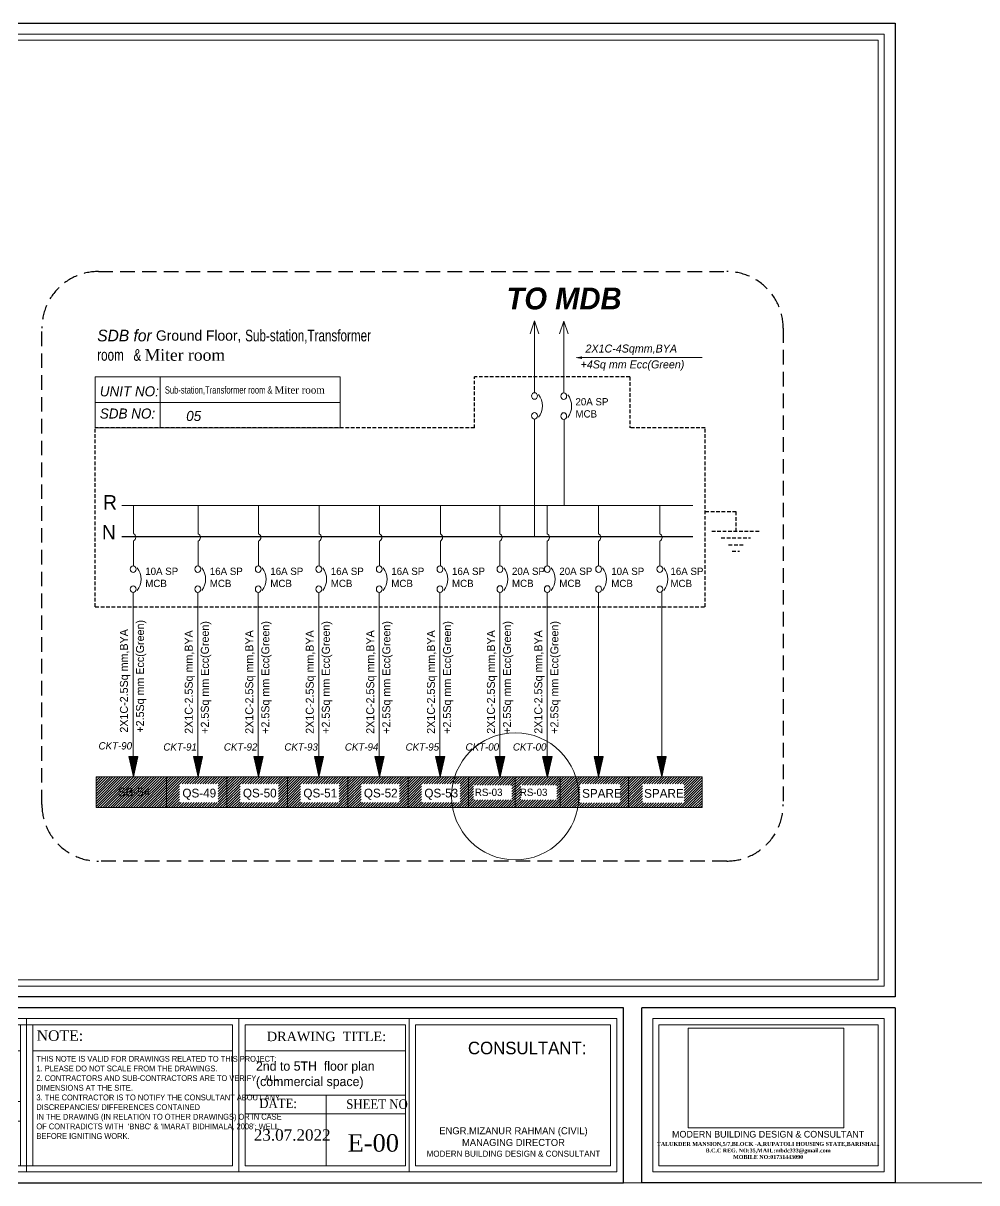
# Model space of a CAD drawing. Header units: inches. Extents: x 109699 to 44449955, y -10987 to 15824140.
# Drawn here: x 208857 to 209513, y -4569 to -3772 of the extents above; entities that cross this region are included whole.
import ezdxf

# ---------------------------------------------------------------- set-up
doc = ezdxf.new("R2010")
doc.units = ezdxf.units.IN
doc.header["$LTSCALE"] = 5
doc.header["$MEASUREMENT"] = 0
doc.linetypes.add('DASHED', pattern=[0.75, 0.5, -0.25])
doc.linetypes.add('DASHED2', pattern=[0.375, 0.25, -0.125])
doc.layers.get('0').update_dxf_attribs({"color": 123})
doc.layers.get('Defpoints').update_dxf_attribs({"lineweight": 5})
for name, color, linetype, lineweight in [('@NORMAL', 7, 'Continuous', 5), ('CKT-TEXT', 6, 'Continuous', 9), ('E-BOX', 20, 'Continuous', 30), ('E-BUSBER-B', 21, 'Continuous', 18), ('E-BUSBER-N', 131, 'Continuous', 18), ('E-CKT-CABLE', 116, 'Continuous', 18), ('E-CKT-TEXT', 135, 'Continuous', 18), ('E-CKT-TEXT-2', 7, 'Continuous', 9), ('E-MCCB', 5, 'Continuous', 13), ('E-QS-Socket-15A', 1, 'Continuous', 9), ('E-RS', 12, 'Continuous', 30), ('E-SB-Switch-Board', 106, 'Continuous', 18), ('H', 252, 'Continuous', 9), ('leter', 140, 'Continuous', 13), ('Text', 7, 'Continuous', 0), ('WALL-1', 8, 'Continuous', 9)]:
    doc.layers.add(name, color=color, linetype=linetype, lineweight=lineweight)
doc.layers.add('T', color=8, linetype='Continuous')
doc.styles.add('box text', font='arial.ttf')
doc.styles.add('RomanS', font='romans.shx')
doc.styles.add('SH-T2', font='times.ttf')
doc.styles.get("Standard").update_dxf_attribs({"font": 'times.ttf'})
doc.styles.add('TAVE2', font='ROM_____.PFB')
picture_1 = doc.add_image_def('image1.png', size_in_pixel=(745, 477))

# ---------------------------------------------------------------- blocks, each defined once
blk = doc.blocks.new('zxczxczxcz')
at = {"layer": '@NORMAL'}
for points in [[(177327.5, -15450.1), (175295.2, -15450.1), (175295.2, -14276.8), (177327.5, -14276.8)], [(177319.9, -15442.5), (175302.8, -15442.5), (175302.8, -14284.5), (177319.9, -14284.5)]]:
    blk.add_lwpolyline(points, close=True, dxfattribs=at)
at = {"layer": 'Text', "lineweight": 30}
for p, q in [((177028.8, -15692.6), (177028.8, -15476.8)), ((177340.9, -15476.8), (177028.8, -15476.8)), ((177340.9, -15476.8), (177340.9, -15692.6)), ((177340.9, -15692.6), (177028.8, -15692.6))]:
    blk.add_line(p, q, dxfattribs=at)
at = {"layer": 'Text'}
for p, q in [((177340.9, -15692.6), (177340.9, -15476.8)), ((177340.9, -15692.6), (177340.9, -15476.8)), ((176008.4, -15679.2), (176008.4, -15490.2)), ((176270.1, -15490.2), (176270.1, -15679.2)), ((176531.8, -15490.2), (176531.8, -15679.2)), ((176742, -15490.2), (176997.7, -15490.2)), ((176742, -15679.2), (176742, -15490.2)), ((176997.7, -15490.2), (176997.7, -15679.2)), ((177042.2, -15490.2), (177327.5, -15490.2)), ((177042.2, -15679.2), (177042.2, -15490.2)), ((177327.5, -15490.2), (177327.5, -15679.2)), ((175700.4, -15497.8), (175700.4, -15671.6)), ((175709, -15497.8), (176001.6, -15497.8)), ((175709, -15497.8), (175709, -15671.6)), ((176001.6, -15497.8), (176001.6, -15671.6)), ((176001.6, -15671.6), (176001.6, -15497.8)), ((176016.1, -15671.6), (176016.1, -15497.8)), ((176262.5, -15497.8), (176262.5, -15671.6)), ((176277.8, -15497.8), (176277.8, -15671.6)), ((176524.2, -15497.8), (176524.2, -15671.6)), ((176539.5, -15497.8), (176539.5, -15671.6)), ((176749.6, -15497.8), (176990.1, -15497.8)), ((176749.6, -15671.6), (176749.6, -15497.8)), ((176990.1, -15497.8), (176990.1, -15671.6)), ((177049.8, -15497.8), (177319.9, -15497.8)), ((177049.8, -15671.6), (177049.8, -15497.8)), ((177319.9, -15497.8), (177319.9, -15671.6)), ((175349, -15529.9), (175700.4, -15529.9)), ((175709, -15529.9), (176001.6, -15529.9)), ((176016.1, -15529.9), (176262.5, -15529.9)), ((176277.8, -15529.9), (176524.2, -15529.9)), ((176539.5, -15529.9), (176737.2, -15529.9)), ((176539.5, -15584.7), (176737.2, -15584.7)), ((176639.5, -15584.7), (176639.5, -15671.6)), ((176016.1, -15592.4), (176262.5, -15592.4)), ((176016.1, -15616.8), (176262.5, -15616.8)), ((176539.5, -15607.6), (176737.2, -15607.6)), ((176990.1, -15671.6), (176749.6, -15671.6)), ((177319.9, -15671.6), (177049.8, -15671.6)), ((176997.7, -15679.2), (176742, -15679.2)), ((177327.5, -15679.2), (177042.2, -15679.2))]:
    blk.add_line(p, q, dxfattribs=at)
at = {"layer": 'Text', "lineweight": 30}
blk.add_lwpolyline([(177005.9, -15476.8), (175281.8, -15476.8), (175281.8, -15692.6), (177005.9, -15692.6)], close=True, dxfattribs=at)
at = {"layer": 'Text'}
blk.add_lwpolyline([(176997.7, -15490.2), (175295.2, -15490.2), (175295.2, -15679.2), (176997.7, -15679.2)], close=True, dxfattribs=at)
for points in [[(175700.4, -15497.8), (175349, -15497.8), (175349, -15671.6), (175700.4, -15671.6)], [(176001.6, -15497.8), (175709, -15497.8)], [(176524.2, -15497.8), (176016.1, -15497.8)], [(176539.5, -15671.6), (176737.2, -15671.6), (176737.2, -15497.8), (176539.5, -15497.8)], [(175709, -15671.6), (176001.6, -15671.6)], [(176016.1, -15671.6), (176524.2, -15671.6)]]:
    blk.add_lwpolyline(points, dxfattribs=at)
at = {"layer": 'WALL-1', "lineweight": 30}
blk.add_line((177340.9, -14263.5), (177340.9, -15463.5), dxfattribs=at)
blk.add_lwpolyline([(177340.9, -15463.5), (175281.8, -15463.5), (175281.8, -14263.5), (177340.9, -14263.5)], close=True, dxfattribs=at)
at = {"layer": 'leter', "insert": (177184.4, -15628.6), "char_height": 3.9766, "width": 400.68, "attachment_point": 2}
blk.add_mtext('{\\fFranklin Gothic Medium|b0|i0|c0|p34;\\H2.066x;\\C5;MODERN BUILDING DESIGN & CONSULTANT\\H1.2x; \\C256; \\P\\fTimes New Roman|b1|i0|c0|p18;\\H0.4899x;\\C7;TALUKDER MANSION,5/7,BLOCK -A,RUPATOLI HOUSING STATE,BARISHAL.\\PB.C.C REG. NO:35,MAIL:mbdc333@gmail.com\\PMOBILE NO:01731443090\\P\\fFranklin Gothic Medium|b0|i0|c0|p34;\\H0.8231x;\\C256;                             }', dxfattribs=at)
at = {"layer": 'Text'}
for s, insert, char_height, width, attachment_point in [("{\\C1;ARCHITECT'S NAME & SIGNATURE:}", (176020.9, -15504.7, 29.8), 11.609, 235.441, 1), ('{\\C1;NOTE:}', (176282.6, -15504.7, 29.8), 12.899, 235.441, 1), ('{\\fFranklin Gothic Medium Cond|b0|i0|c0|p34;\\C1;PROJECT:}', (175357.8, -15510.9, 91), 15.338, 414.227, 1), ('{\\fFranklin Gothic Medium|b0|i0|c0|p34;\\C1;OWNER:}', (175717.8, -15506.8), 15.338, 414.227, 1), ('{\\C1;DRAWING  TITLE:}', (176566.4, -15506.4, -14.9), 11.609, 235.441, 1), ('{\\fFranklin Gothic Medium|b0|i0|c0|p34;\\C1;CONSULTANT:}', (176814.3, -15518.7, 279.5), 15.479, 414.227, 1), ('\\pt35.29515;{\\fCentury Gothic|b1|i0|c0|p34;PROPOSED 10 STORIED MIXED USE BUILDING FOR \\PMD.MIJANUR RAHAMAN GONG,\\PS/O:LATE.MOTIUR RAHMAN, \\PMOUZA:BAGURA ALEKANDA,J.L NO.:50,\\PKHATIAN NO.:24703,PLOT NO.:1156,\\PWARD NO.:20,LECHUSHAH SARAK,\\P\\pt67.08058;COLLEGE ROAD, \\PB.C.C , BARISHAL }', (175356.2, -15535.4), 9.808, 458.165, 1), ('{\\fArial Narrow|b1|i0|c0|p34;Md. Amirul Arifin\\P\\fArial Narrow|b0|i0|c0|p34;\\H0.7794x;Architect\\PIAB & Rajuk Reg. No: A-273\\fCentury Gothic|b0|i0|c0|p34;\\L\\P\\H1.283x;\\l \\P\\fFranklin Gothic Medium|b0|i0|c0|p34; \\fFranklin Gothic Book|b0|i0|c0|p34;\\H0.6173x;  \\fFranklin Gothic Medium|b0|i0|c0|p34;\\H1.62x; \\fFranklin Gothic Book|b0|i0|c0|p34;\\H0.6173x; \\fFranklin Gothic Medium|b0|i0|c0|p34;\\H1.62x;                                                                                       }', (176140.3, -15537.7), 12.7553, 248.971, 2), ('\\pi-34.83833,l34.83833,t34.83833;{\\W0.9;\\C1;DATE:}', (176557, -15588.9, -14.9), 11.609, 235.441, 1), ('\\pi-34.83833,l34.83833,t34.83833;{\\W0.9;\\C1;SHEET NO}', (176664.3, -15589.8, -14.9), 11.609, 235.441, 1), ('{\\C1;STRUCTURAL Eng. NAME & SIGNATURE:}', (176021.3, -15600.8, 29.8), 9.029, 235.441, 1), ('{\\fTimes New Roman|b1|i0|c0|p18; Engr. S.M. Towhidul Alam\\P\\fTimes New Roman|b0|i0|c0|p18; \\H0.9205x;B.Sc. Engr. (CIVIL); \\fTimes New Roman|b1|i0|c0|p18;M-23859}', (176136.8, -15628.7, -14.9), 12.7553, 248.971, 2), ('\\pi-191.13542,l191.13542,t191.13542;23.07.2022', (176550.3, -15626.7, -14.9), 13.931, 375.033, 1), ('{\\fFranklin Gothic Medium|b0|i0|c0|p34;\\C0;ENGR.MIZANUR RAHMAN (CIVIL)\\PMANAGING DIRECTOR\\P\\H0.8571x;MODERN BUILDING DESIGN & CONSULTANT}', (176870.4, -15624.1, -11.9), 8.668, 331.382, 2)]:
    blk.add_mtext(s, dxfattribs=dict(at, insert=insert, char_height=char_height, width=width, attachment_point=attachment_point))
at = {"layer": 'Text', "linetype": 'Continuous', "insert": (175719.2, -15536.1), "char_height": 11.145, "width": 329.404, "attachment_point": 1, "style": 'SH-T2'}
blk.add_mtext('\\pt76.20062;{\\fCentury Gothic|b1|i0|c0|p34;1/ MD.MIJANUR RAHAMAN \\P\\P2/MD.MOFIZUR RAHAMAN\\P \\P3/ROKSANA BEGUM\\P\\P4/SHIRIN SULTANA}', dxfattribs=at)
at = {"layer": 'Text', "insert": (176282.3, -15536.2, -14.9), "char_height": 7.1387, "width": 248.98, "attachment_point": 1, "style": 'box text'}
blk.add_mtext("{\\fArial Narrow|b0|i0|c0|p34;\\W0.9;THIS NOTE IS VALID FOR DRAWINGS RELATED TO THIS PROJECT:\\P1. PLEASE DO NOT SCALE FROM THE DRAWINGS.\\P2. CONTRACTORS AND SUB-CONTRACTORS ARE TO VERIFY    ALL DIMENSIONS AT THE SITE.\\P3. THE CONTRACTOR IS TO NOTIFY THE CONSULTANT ABOUT ANY DISCREPANCIES/ DIFFERENCES CONTAINED\\PIN THE DRAWING (IN RELATION TO OTHER DRAWINGS) OR IN CASE OF CONTRADICTS WITH  'BNBC' & 'IMARAT BIDHIMALA, 2008'; WELL BEFORE IGNITING WORK.}", dxfattribs=at)
at = {"layer": '@NORMAL', "color": 0}
image = blk.add_image(picture_1, insert=(177085.8, -15624.9), size_in_units=(191.9, 122.8), rotation=0, dxfattribs=dict(at, brightness=35, contrast=59))
image.dxf.flags = 7
blk = doc.blocks.new('E-CKT TEXT')
for p, q in [((648438.87, 22105.08), (648437.12, 22112.85)), ((648437.12, 22112.85), (648440.62, 22112.85)), ((648437.16, 22112.65), (648437.36, 22112.85)), ((648437.21, 22112.43), (648437.63, 22112.85)), ((648437.26, 22112.21), (648437.89, 22112.85)), ((648437.31, 22112), (648438.16, 22112.85)), ((648437.36, 22111.78), (648438.43, 22112.85)), ((648437.41, 22111.56), (648438.69, 22112.85)), ((648437.46, 22111.35), (648438.96, 22112.85)), ((648437.51, 22111.13), (648439.22, 22112.85)), ((648437.55, 22110.92), (648439.49, 22112.85)), ((648437.6, 22110.7), (648439.75, 22112.85)), ((648437.65, 22110.48), (648440.02, 22112.85)), ((648437.7, 22110.27), (648440.28, 22112.85)), ((648437.75, 22110.05), (648440.55, 22112.85)), ((648437.8, 22109.83), (648440.57, 22112.6)), ((648437.85, 22109.62), (648440.49, 22112.26)), ((648437.9, 22109.4), (648440.41, 22111.92)), ((648437.94, 22109.18), (648440.34, 22111.58)), ((648437.99, 22108.97), (648440.26, 22111.23)), ((648438.87, 22105.08), (648440.62, 22112.85)), ((648438.04, 22108.75), (648440.18, 22110.89)), ((648438.09, 22108.54), (648440.11, 22110.55)), ((648438.14, 22108.32), (648440.03, 22110.21)), ((648438.19, 22108.1), (648439.95, 22109.86)), ((648438.24, 22107.89), (648439.87, 22109.52)), ((648438.29, 22107.67), (648439.8, 22109.18)), ((648438.34, 22107.45), (648439.72, 22108.84)), ((648438.38, 22107.24), (648439.64, 22108.49)), ((648438.43, 22107.02), (648439.56, 22108.15)), ((648438.48, 22106.8), (648439.49, 22107.81)), ((648438.53, 22106.59), (648439.41, 22107.47)), ((648438.58, 22106.37), (648439.33, 22107.13)), ((648438.63, 22106.16), (648439.26, 22106.78)), ((648438.68, 22105.94), (648439.18, 22106.44)), ((648438.73, 22105.72), (648439.1, 22106.1)), ((648438.77, 22105.51), (648439.02, 22105.76)), ((648438.82, 22105.29), (648438.95, 22105.41))]:
    blk.add_line(p, q)
blk = doc.blocks.new('A$C7DE01C66')
at = {"layer": 'E-CKT-CABLE'}
for p, q in [((0, 25.02), (0, 13.35)), ((0, 10.31), (0, 0))]:
    blk.add_line(p, q, dxfattribs=at)
blk.add_arc((-0.81, 11.83), 1.72, 298.1075, 61.8925, dxfattribs=at)

msp = doc.modelspace()

# ---------------------------------------------------------------- hatches: boundary and pattern name
at = {"layer": 'E-CKT-TEXT-2'}
h = msp.add_hatch(dxfattribs=at)
h.set_pattern_fill('ANSI31', color=256, scale=10)
h.set_pattern_definition([(45, (7132.9459, -16783.965), (-0.8838834765, 0.8838834765), [])])
h.paths.add_polyline_path([(209323.93, -4289.76), (209296.24, -4289.76), (209296.24, -4289.77), (209296.24, -4289.76), (209273.4, -4289.76), (209273.4, -4310.95), (209323.93, -4310.95)])
h.paths.add_polyline_path([(209273.4, -4289.76), (209252.85, -4289.76), (209252.85, -4289.77), (209252.85, -4289.76), (209226.73, -4289.76), (209226.73, -4310.95), (209273.4, -4310.95)])
h.paths.add_polyline_path([(209282.96, -4307.66), (209311.53, -4307.66), (209311.53, -4294.71), (209282.96, -4294.71)], flags=16)
h.paths.add_polyline_path([(209239.86, -4307.66), (209267.7, -4307.66), (209267.7, -4294.71), (209239.86, -4294.71)], flags=16)
at = {"layer": 'E-QS-Socket-15A'}
h = msp.add_hatch(dxfattribs=at)
h.set_pattern_fill('ANSI31', color=1, scale=10)
h.set_pattern_definition([(45, (6944.1074, -16783.965), (-0.8838834765, 0.8838834765), [])])
h.paths.add_polyline_path([(208997.2, -4289.76), (208977.25, -4289.76), (208977.25, -4289.77), (208977.25, -4289.76), (208955.69, -4289.76), (208955.69, -4310.95), (208997.2, -4310.95)])
h.paths.add_polyline_path([(208964.7, -4307.46), (208991.17, -4307.46), (208991.17, -4294.5), (208964.7, -4294.5)], flags=16)
h = msp.add_hatch(dxfattribs=at)
h.set_pattern_fill('ANSI31', color=1, scale=10)
h.set_pattern_definition([(45, (6985.6972, -16783.965), (-0.8838834765, 0.8838834765), [])])
h.paths.add_polyline_path([(209038.79, -4289.76), (209018.84, -4289.76), (209018.84, -4289.77), (209018.84, -4289.76), (208997.28, -4289.76), (208997.28, -4310.95), (209038.79, -4310.95)])
h.paths.add_polyline_path([(209006.29, -4307.46), (209032.76, -4307.46), (209032.76, -4294.5), (209006.29, -4294.5)], flags=16)
h = msp.add_hatch(dxfattribs=at)
h.set_pattern_fill('ANSI31', color=1, scale=10)
h.set_pattern_definition([(45, (7027.2871, -16783.965), (-0.8838834765, 0.8838834765), [])])
h.paths.add_polyline_path([(209080.38, -4289.76), (209060.43, -4289.76), (209060.43, -4289.77), (209060.43, -4289.76), (209038.87, -4289.76), (209038.87, -4310.95), (209080.38, -4310.95)])
h.paths.add_polyline_path([(209047.88, -4307.46), (209074.35, -4307.46), (209074.35, -4294.5), (209047.88, -4294.5)], flags=16)
h = msp.add_hatch(dxfattribs=at)
h.set_pattern_fill('ANSI31', color=1, scale=10)
h.set_pattern_definition([(45, (7068.8769, -16783.965), (-0.8838834765, 0.8838834765), [])])
h.paths.add_polyline_path([(209121.97, -4289.76), (209102.02, -4289.76), (209102.02, -4289.77), (209102.02, -4289.76), (209080.46, -4289.76), (209080.46, -4310.95), (209121.97, -4310.95)])
h.paths.add_polyline_path([(209089.47, -4307.46), (209115.94, -4307.46), (209115.94, -4294.5), (209089.47, -4294.5)], flags=16)
h = msp.add_hatch(dxfattribs=at)
h.set_pattern_fill('ANSI31', color=1, scale=10)
h.set_pattern_definition([(45, (7110.4668, -16783.965), (-0.8838834765, 0.8838834765), [])])
h.paths.add_polyline_path([(209163.33, -4289.76), (209143.61, -4289.76), (209143.61, -4289.77), (209143.61, -4289.76), (209122.05, -4289.76), (209122.05, -4310.95), (209163.33, -4310.95)])
h.paths.add_polyline_path([(209131.06, -4307.46), (209157.53, -4307.46), (209157.53, -4294.5), (209131.06, -4294.5)], flags=16)
at = {"layer": 'E-RS', "lineweight": 0}
h = msp.add_hatch(dxfattribs=at)
h.set_pattern_fill('ANSI31', color=256, scale=10)
h.set_pattern_definition([(45, (11851.6569, 1246.9733), (-0.8838834765, 0.8838834765), [])])
h.paths.add_polyline_path([(209195.56, -4289.74), (209183.06, -4289.74), (209183.06, -4289.74), (209183.06, -4289.74), (209163.33, -4289.76), (209163.33, -4310.95), (209195.56, -4310.93)])
h.paths.add_polyline_path([(209166.86, -4305.62), (209193.23, -4305.62), (209193.23, -4295.48), (209166.86, -4295.48)], flags=16)
h = msp.add_hatch(dxfattribs=at)
h.set_pattern_fill('ANSI31', color=256, scale=10)
h.set_pattern_definition([(45, (11882.5598, 1246.9733), (-0.8838834765, 0.8838834765), [])])
h.paths.add_polyline_path([(209226.46, -4289.74), (209213.97, -4289.74), (209213.97, -4289.74), (209213.97, -4289.74), (209195.56, -4289.76), (209195.56, -4310.95), (209226.46, -4310.93)])
h.paths.add_polyline_path([(209199.29, -4305.62), (209224.14, -4305.62), (209224.14, -4295.48), (209199.29, -4295.48)], flags=16)
at = {"layer": 'E-SB-Switch-Board'}
h = msp.add_hatch(dxfattribs=at)
h.set_pattern_fill('ANSI31', color=256, scale=10)
h.set_pattern_definition([(45, (15291.93, 1246.9459), (-0.8838834765, 0.8838834765), [])])
h.paths.add_polyline_path([(208955.64, -4310.95), (208955.64, -4289.76), (208933, -4289.76), (208933, -4289.76), (208933, -4289.76), (208907.29, -4289.76), (208907.29, -4310.95)])
h.paths.add_polyline_path([(208920.62, -4306.68), (208944.61, -4306.68), (208944.61, -4293.73), (208920.62, -4293.73)], flags=24)

# ---------------------------------------------------------------- linework, layer by layer
at = {"linetype": 'DASHED2', "lineweight": 25, "ltscale": 8}
msp.add_lwpolyline([(208908.94, -3942.54), (209340.86, -3942.54, -0.414214), (209379.74, -3981.42), (209379.74, -4308.81, -0.414214), (209340.86, -4347.69), (208908.94, -4347.69, -0.414214), (208870.06, -4308.81), (208870.06, -3981.42, -0.414214)], format="xyb", close=True, dxfattribs=at)
at = {"layer": 'CKT-TEXT', "extrusion": (0, 0, -1)}
for centre in [(208972.77, -4153.94), (209014.36, -4153.94), (209055.95, -4153.94), (209097.54, -4153.94), (209139.29, -4153.94), (209180.51, -4153.92), (209213.08, -4153.92), (209248.38, -4153.94), (209290.43, -4153.94)]:
    msp.add_ellipse(centre, major_axis=(0, 11.32), ratio=0.8736, start_param=0.810857, end_param=2.330736, dxfattribs=at)
at = {"layer": 'Defpoints', "ltscale": 0.5}
msp.add_ray((184484.87, -4568.82), (1, 0), dxfattribs=at)
at = {"layer": 'E-BOX', "linetype": 'DASHED'}
for p, q in [((209274.35, -4014.88), (209167.46, -4014.88)), ((209167.46, -4050.04), (209167.46, -4014.88)), ((209167.46, -4050.04), (209167.46, -4014.88)), ((209274.35, -4014.88), (209274.35, -4050.04)), ((208906.76, -4173.05), (208906.76, -4050.04)), ((209167.46, -4050.04), (208906.76, -4050.04)), ((209167.46, -4050.04), (208906.76, -4050.04)), ((209326.15, -4050.04), (209274.35, -4050.04)), ((209326.15, -4173.05), (209326.15, -4050.04)), ((209326.15, -4107.53), (209347.26, -4107.53)), ((209347.26, -4107.53), (209347.26, -4120.95)), ((209330.62, -4120.95), (209363.89, -4120.95)), ((209337.17, -4125.45), (209357.35, -4125.45)), ((209342.21, -4130.39), (209352.3, -4130.39)), ((209344.69, -4134.66), (209349.73, -4134.66)), ((208906.76, -4173.05), (209326.15, -4173.05))]:
    msp.add_line(p, q, dxfattribs=at)
at = {"layer": 'E-BUSBER-B', "color": 1}
msp.add_line((208925.1, -4103.34), (209317.69, -4103.34), dxfattribs=at)
at = {"layer": 'E-BUSBER-N', "lineweight": 25}
msp.add_line((208925.1, -4124.7), (209317.69, -4124.7), dxfattribs=at)
at = {"layer": 'E-CKT-CABLE'}
for p, q in [((209208.76, -3976.5), (209205.83, -3985.24)), ((209208.76, -3976.5), (209211.83, -3985.24)), ((209208.76, -4025.78), (209208.76, -3976.5)), ((209228.86, -3976.63), (209225.92, -3985.36)), ((209228.86, -3976.63), (209231.92, -3985.36)), ((209228.86, -4025.91), (209228.86, -3976.63)), ((209241.34, -4001.71), (209323.9, -4001.71)), ((209208.76, -4124.7), (209208.76, -4043.98)), ((209229.09, -4103.45), (209229.09, -4044.1)), ((208932.85, -4163.05), (208932.85, -4289.76)), ((208977.25, -4163.05), (208977.25, -4289.76)), ((209018.84, -4163.05), (209018.84, -4289.76)), ((209060.43, -4163.05), (209060.43, -4289.76)), ((209102.02, -4163.05), (209102.02, -4289.76)), ((209143.77, -4163.05), (209143.77, -4289.76)), ((209184.99, -4163.02), (209184.99, -4289.74)), ((209217.55, -4163.02), (209217.55, -4289.74)), ((209252.85, -4163.05), (209252.85, -4289.76)), ((209296.24, -4163.05), (209296.24, -4289.76)), ((208955.64, -4289.76), (208955.64, -4310.95)), ((209323.92, -4289.76), (209323.92, -4310.95))]:
    msp.add_line(p, q, dxfattribs=at)
msp.add_lwpolyline([(208907.29, -4289.76), (209323.92, -4289.76), (209323.92, -4310.95), (208907.29, -4310.95)], close=True, dxfattribs=at)
at = {"layer": 'E-CKT-CABLE', "ltscale": 0.5}
msp.add_circle((209195.49, -4303.19), 43.7, dxfattribs=at)
at = {"layer": 'E-CKT-CABLE'}
msp.add_solid([(209241.34, -4002.6), (209241.34, -4000.83), (209236.7, -4001.71)], dxfattribs=at)
at = {"layer": 'E-CKT-TEXT-2'}
msp.add_line((209273.4, -4289.76), (209273.4, -4310.95), dxfattribs=at)
at = {"layer": 'E-MCCB', "extrusion": (0, 0, -1)}
for centre in [(209208.76, -4028.06), (209228.86, -4028.18), (209208.76, -4041.71), (209228.86, -4041.84)]:
    msp.add_ellipse(centre, major_axis=(0, 2.28), ratio=0.8736, dxfattribs=at)
for centre, major_axis, start_param, end_param in [((209204.29, -4034.88), (0, 11.32), 0.810857, 2.330736), ((209224.38, -4035.01), (0, 11.32), 0.810857, 2.330736), ((208932.85, -4147.12), (0, 2.28), 1.57079632679372, 7.853981633973307), ((208928.38, -4153.94), (0, 11.32), 0.810857, 2.330736), ((208977.25, -4147.12), (0, 2.28), 1.570796326787449, 7.853981633967035), ((209018.84, -4147.12), (0, 2.28), 1.570796326787449, 7.853981633967035), ((209060.43, -4147.12), (0, 2.28), 1.570796326787449, 7.853981633967035), ((209102.02, -4147.12), (0, 2.28), 1.570796326787449, 7.853981633967035), ((209143.77, -4147.12), (0, 2.28), 1.570796326787449, 7.853981633967035), ((209184.99, -4147.09), (0, 2.28), 1.57079632679372, 7.853981633973307), ((209217.55, -4147.09), (0, 2.28), 1.57079632679372, 7.853981633973307), ((209252.85, -4147.12), (0, 2.28), 1.570796326787449, 7.853981633967035), ((209294.9, -4147.12), (0, 2.28), 1.570796326787449, 7.853981633967035), ((208932.85, -4160.77), (0, 2.28), 1.570796326795389, 7.853981633974975), ((208977.25, -4160.77), (0, 2.28), 1.570796326788042, 7.853981633967629), ((209018.84, -4160.77), (0, 2.28), 1.570796326788042, 7.853981633967629), ((209060.43, -4160.77), (0, 2.28), 1.570796326788042, 7.853981633967629), ((209102.02, -4160.77), (0, 2.28), 1.570796326788042, 7.853981633967629), ((209143.77, -4160.77), (0, 2.28), 1.570796326788042, 7.853981633967629), ((209184.99, -4160.74), (0, 2.28), 1.570796326795389, 7.853981633974975), ((209217.55, -4160.74), (0, 2.28), 1.570796326795389, 7.853981633974975), ((209252.85, -4160.77), (0, 2.28), 1.570796326788042, 7.853981633967629), ((209294.9, -4160.77), (0, 2.28), 1.570796326788042, 7.853981633967629)]:
    msp.add_ellipse(centre, major_axis=major_axis, ratio=0.8736, start_param=start_param, end_param=end_param, dxfattribs=at)
at = {"layer": 'E-QS-Socket-15A', "ltscale": 10}
msp.add_line((209274.35, -4014.88), (209274.35, -4014.88), dxfattribs=at)
at = {"layer": 'E-QS-Socket-15A', "color": 1}
for p, q in [((208955.64, -4289.76), (208955.64, -4310.95)), ((208997.23, -4289.76), (208997.23, -4310.95)), ((209038.82, -4289.76), (209038.82, -4310.95)), ((209080.41, -4289.76), (209080.41, -4310.95)), ((209122, -4289.76), (209122, -4310.95)), ((209163.33, -4289.76), (209163.33, -4310.95)), ((209226.46, -4289.76), (209226.46, -4310.95))]:
    msp.add_line(p, q, dxfattribs=at)
at = {"layer": 'E-QS-Socket-15A', "color": 244}
for p, q in [((209122, -4289.76), (209122, -4310.95)), ((209163.33, -4289.76), (209163.33, -4310.95)), ((209226.46, -4289.76), (209226.46, -4310.95))]:
    msp.add_line(p, q, dxfattribs=at)
at = {"layer": 'E-RS', "lineweight": 0}
for p, q in [((209195.56, -4289.76), (209195.56, -4310.95)), ((209195.56, -4289.76), (209195.56, -4310.95)), ((209226.46, -4289.76), (209226.46, -4310.95)), ((209226.46, -4289.76), (209226.46, -4310.95))]:
    msp.add_line(p, q, dxfattribs=at)
at = {"layer": 'E-SB-Switch-Board'}
msp.add_line((208955.64, -4289.76), (208955.64, -4310.95), dxfattribs=at)
at = {"layer": 'H', "ltscale": 0.5}
for p, q in [((208951.3, -4014.88), (208951.3, -4050.04)), ((209075.12, -4014.88), (209075.12, -4050.04)), ((208906.76, -4032.46), (209075.12, -4032.46))]:
    msp.add_line(p, q, dxfattribs=at)
msp.add_lwpolyline([(208906.76, -4014.88), (209075.12, -4014.88), (209075.12, -4050.04), (208906.76, -4050.04)], close=True, dxfattribs=at)

# ---------------------------------------------------------------- block references
at = {"layer": 'E-CKT-TEXT-2', "xscale": 1.791404791323321, "yscale": 1.791404791323321, "zscale": 1.791404791323321}
for p in [(-952363.65, -43888.91), (-952320.26, -43888.91)]:
    msp.add_blockref('E-CKT TEXT', p, dxfattribs=at)
at = {"layer": 'E-QS-Socket-15A', "ltscale": 10, "xscale": 1.65870814017606, "yscale": 1.65870814017606, "zscale": 1.65870814017606}
for p in [(208933.04, -4144.82), (208977.51, -4144.86), (209019.1, -4144.86), (209060.69, -4144.86), (209102.28, -4144.86), (209144.03, -4144.86), (209184.91, -4144.84), (209217.48, -4144.84), (209252.81, -4144.85), (209294.9, -4144.84)]:
    msp.add_blockref('A$C7DE01C66', p, dxfattribs=at)
at = {"layer": 'E-QS-Socket-15A', "color": 1, "xscale": 1.791404791323321, "yscale": 1.791404791323321, "zscale": 1.791404791323321}
for p in [(-952639.1, -43888.91), (-952597.51, -43888.91), (-952555.92, -43888.91), (-952514.33, -43888.91), (-952472.58, -43888.91)]:
    msp.add_blockref('E-CKT TEXT', p, dxfattribs=at)
at = {"layer": 'E-RS', "lineweight": 0, "xscale": 1.791404791323321, "yscale": 1.791404791323321, "zscale": 1.791404791323321}
for p in [(-952431.36, -43888.88), (-952398.79, -43888.88)]:
    msp.add_blockref('E-CKT TEXT', p, dxfattribs=at)
at = {"layer": 'E-SB-Switch-Board', "color": 1, "xscale": 1.791404791323321, "yscale": 1.791404791323321, "zscale": 1.791404791323321}
msp.add_blockref('E-CKT TEXT', (-952683.5, -43888.91), dxfattribs=at)
at = {"layer": 'WALL-1', "linetype": 'Continuous', "xscale": 0.5576728227840001, "yscale": 0.5576728227840001, "zscale": 0.5576728227840001}
msp.add_blockref('zxczxczxcz', (110558.45, 4182.51), dxfattribs=at)

# ---------------------------------------------------------------- texts
at = {"layer": 'CKT-TEXT', "attachment_point": 1}
for s, insert, char_height, width, style in [('{\\fCentury Gothic|b1|i1|c0|p34;TO MDB}', (209189.51, -3953.55), 15, 86.7197, 'TAVE2'), ('{\\fCentury Gothic|b0|i1|c0|p34;2X1C-4Sqmm,BYA}', (209243.79, -3992.69), 5.5, 92.1714, 'RomanS'), ('{\\fCentury Gothic|b0|i1|c0|p34;+4Sq mm Ecc(Green)}', (209240.43, -4003.6), 5.5, 92.1714, 'RomanS'), ('{\\fCentury Gothic|b0|i0|c0|p34;20A SP\\PMCB}', (209236.9, -4029.52), 5, 29.9821, 'RomanS'), ('{\\fCentury Gothic|b0|i0|c0|p34;10A SP\\PMCB}', (208941.12, -4146.03), 5, 29.9821, 'RomanS'), ('{\\fCentury Gothic|b0|i0|c0|p34;16A SP\\PMCB}', (208985.51, -4146.03), 5, 29.9821, 'RomanS'), ('{\\fCentury Gothic|b0|i0|c0|p34;16A SP\\PMCB}', (209027.1, -4146.03), 5, 29.9821, 'RomanS'), ('{\\fCentury Gothic|b0|i0|c0|p34;16A SP\\PMCB}', (209068.69, -4146.03), 5, 29.9821, 'RomanS'), ('{\\fCentury Gothic|b0|i0|c0|p34;16A SP\\PMCB}', (209110.28, -4146.03), 5, 101.7907, 'RomanS'), ('{\\fCentury Gothic|b0|i0|c0|p34;16A SP\\PMCB}', (209152.03, -4146.03), 5, 101.7907, 'RomanS'), ('{\\fCentury Gothic|b0|i0|c0|p34;20A SP\\PMCB}', (209193.25, -4146), 5, 29.9821, 'RomanS'), ('{\\fCentury Gothic|b0|i0|c0|p34;20A SP\\PMCB}', (209225.82, -4146), 5, 29.9821, 'RomanS'), ('{\\fCentury Gothic|b0|i0|c0|p34;10A SP\\PMCB}', (209261.51, -4146.05), 5, 29.9821, 'RomanS'), ('{\\fCentury Gothic|b0|i0|c0|p34;16A SP\\PMCB}', (209302.21, -4146.05), 5, 29.9821, 'RomanS')]:
    msp.add_mtext(s, dxfattribs=dict(at, insert=insert, char_height=char_height, width=width, style=style))
at = {"layer": 'E-BUSBER-B', "color": 1, "style": 'TAVE2'}
msp.add_text('R', height=9.95, dxfattribs=at).set_placement((208912.07, -4106.13))
at = {"layer": 'E-BUSBER-N', "lineweight": 25, "style": 'TAVE2'}
msp.add_text('N', height=9.95, dxfattribs=at).set_placement((208911.34, -4126.62))
at = {"layer": 'E-CKT-TEXT', "insert": (208908.1, -3982.51), "char_height": 8, "width": 216.3322, "attachment_point": 1, "style": 'TAVE2'}
msp.add_mtext('{\\fCentury Gothic|b0|i1|c0|p34;SDB for \\A1;\\fCentury Gothic|b0|i0|c0|p34;\\H0.88889x;Ground Floor, \\H1.125x;\\W0.75;Sub-station,Transformer        room   & \\A0;\\fTimes New Roman|b0|i0|c0|p18;\\W1;Miter room        \\A1;\\fCentury Gothic|b0|i0|c0|p34;\\W0.75; }', dxfattribs=at)
at = {"layer": 'E-CKT-TEXT', "color": 1, "char_height": 5, "width": 24.1526, "attachment_point": 1}
for s, insert in [('{\\fCentury Gothic|b0|i1|c0|p34;\\C256;CKT-90}', (208909.02, -4266)), ('{\\fCentury Gothic|b0|i1|c0|p34;\\C256;CKT-91}', (208953.59, -4266.78)), ('{\\fCentury Gothic|b0|i1|c0|p34;\\C256;CKT-92}', (208995.18, -4266.78)), ('{\\fCentury Gothic|b0|i1|c0|p34;\\C256;CKT-93}', (209036.77, -4266.78)), ('{\\fCentury Gothic|b0|i1|c0|p34;\\C256;CKT-94}', (209078.36, -4266.78)), ('{\\fCentury Gothic|b0|i1|c0|p34;\\C256;CKT-95}', (209120.11, -4266.78)), ('{\\fCentury Gothic|b0|i1|c0|p34;\\C256;CKT-00}', (209161.33, -4266.75)), ('{\\fCentury Gothic|b0|i1|c0|p34;\\C256;CKT-00}', (209193.9, -4266.75))]:
    msp.add_mtext(s, dxfattribs=dict(at, insert=insert))
at = {"layer": 'E-CKT-TEXT-2', "color": 7, "char_height": 5.5, "width": 121.8928, "attachment_point": 1, "rotation": 90, "style": 'RomanS'}
for s, insert in [('{\\fCentury Gothic|b0|i0|c0|p34;\\C256;+2.5Sq mm Ecc(Green) }', (208934.79, -4259.43)), ('{\\fCentury Gothic|b0|i0|c0|p34;\\C256;+2.5Sq mm Ecc(Green) }', (208979.35, -4260.21)), ('{\\fCentury Gothic|b0|i0|c0|p34;\\C256;+2.5Sq mm Ecc(Green) }', (209020.94, -4260.21)), ('{\\fCentury Gothic|b0|i0|c0|p34;\\C256;+2.5Sq mm Ecc(Green) }', (209062.53, -4260.21)), ('{\\fCentury Gothic|b0|i0|c0|p34;\\C256;+2.5Sq mm Ecc(Green) }', (209104.12, -4260.21)), ('{\\fCentury Gothic|b0|i0|c0|p34;\\C256;+2.5Sq mm Ecc(Green) }', (209145.87, -4260.21)), ('{\\fCentury Gothic|b0|i0|c0|p34;\\C256;+2.5Sq mm Ecc(Green) }', (209187.09, -4260.18)), ('{\\fCentury Gothic|b0|i0|c0|p34;\\C256;+2.5Sq mm Ecc(Green) }', (209219.66, -4260.18)), ('{\\fCentury Gothic|b0|i0|c0|p34;\\C256;2X1C-2.5Sq mm,BYA}', (208923.72, -4259.43)), ('{\\fCentury Gothic|b0|i0|c0|p34;\\C256;2X1C-2.5Sq mm,BYA}', (208968.29, -4260.21)), ('{\\fCentury Gothic|b0|i0|c0|p34;\\C256;2X1C-2.5Sq mm,BYA}', (209009.88, -4260.21)), ('{\\fCentury Gothic|b0|i0|c0|p34;\\C256;2X1C-2.5Sq mm,BYA}', (209051.47, -4260.21)), ('{\\fCentury Gothic|b0|i0|c0|p34;\\C256;2X1C-2.5Sq mm,BYA}', (209093.06, -4260.21)), ('{\\fCentury Gothic|b0|i0|c0|p34;\\C256;2X1C-2.5Sq mm,BYA}', (209134.81, -4260.21)), ('{\\fCentury Gothic|b0|i0|c0|p34;\\C256;2X1C-2.5Sq mm,BYA}', (209176.03, -4260.18)), ('{\\fCentury Gothic|b0|i0|c0|p34;\\C256;2X1C-2.5Sq mm,BYA}', (209208.6, -4260.18))]:
    msp.add_mtext(s, dxfattribs=dict(at, insert=insert))
at = {"layer": 'E-CKT-TEXT-2', "char_height": 6, "width": 24.0847, "attachment_point": 1}
for insert in [(209241.47, -4298.17), (209284.1, -4298.17)]:
    msp.add_mtext('{\\fCentury Gothic|b0|i0|c0|p34;SPARE}', dxfattribs=dict(at, insert=insert))
at = {"layer": 'E-QS-Socket-15A', "color": 1, "char_height": 6, "width": 24.1526, "attachment_point": 1}
for s, insert in [('{\\fCentury Gothic|b0|i0|c0|p34;\\C256;QS-49}', (208966.68, -4297.97)), ('{\\fCentury Gothic|b0|i0|c0|p34;\\C256;QS-50}', (209008.27, -4297.97)), ('{\\fCentury Gothic|b0|i0|c0|p34;\\C256;QS-51}', (209049.86, -4297.97)), ('{\\fCentury Gothic|b0|i0|c0|p34;\\C256;QS-52}', (209091.45, -4297.97)), ('{\\fCentury Gothic|b0|i0|c0|p34;\\C256;QS-53}', (209133.04, -4297.97))]:
    msp.add_mtext(s, dxfattribs=dict(at, insert=insert))
at = {"layer": 'E-RS', "char_height": 5, "width": 24.0847, "attachment_point": 3}
for insert in [(209186.71, -4297.94), (209217.61, -4297.94)]:
    msp.add_mtext('{\\fCentury Gothic|b0|i0|c0|p34;RS-03}', dxfattribs=dict(at, insert=insert))
at = {"layer": 'E-SB-Switch-Board', "color": 1, "insert": (208922.23, -4297.19), "char_height": 6, "width": 44.0631, "attachment_point": 1}
msp.add_mtext('{\\fCentury Gothic|b0|i0|c0|p34;\\C256;SB-54}', dxfattribs=at)
at = {"layer": 'T', "attachment_point": 1, "style": 'TAVE2'}
for s, insert, char_height, width in [('{\\fCentury Gothic|b0|i1|c0|p34;UNIT NO:}', (208909.89, -4021.39), 6.9222, 58.0871), ('\\A1;{\\fCentury Gothic|b0|i0|c0|p34;\\W0.75;Sub-station,Transformer room & \\A0;\\fTimes New Roman|b0|i0|c0|p18;\\W1;Miter room        \\A1;\\fCentury Gothic|b0|i0|c0|p34;\\W0.75; }', (208954.62, -4021.39), 5, 155.7073), ('{\\fCentury Gothic|b0|i1|c0|p34;SDB NO:}', (208909.89, -4036.65), 6.9222, 58.0871), ('{\\fCentury Gothic|b0|i1|c0|p34;05}', (208969.29, -4038.31), 6.9222, 20.4676)]:
    msp.add_mtext(s, dxfattribs=dict(at, insert=insert, char_height=char_height, width=width))
at = {"layer": 'Text', "attachment_point": 1}
for s, insert, char_height, width in [('{\\fCentury Gothic|b0|i0|c0|p34;2nd to 5TH  floor plan \\P(\\C0;commercial space\\C256;)}', (209017.24, -4485.44, -8.47), 6.3421, 170.7311), ('\\pi-115.43002,l115.43002,t115.43002;E-00', (209080.3, -4535.4, -6.42), 12.0182, 36.017)]:
    msp.add_mtext(s, dxfattribs=dict(at, insert=insert, char_height=char_height, width=width))

doc.saveas('drawing.dxf')
